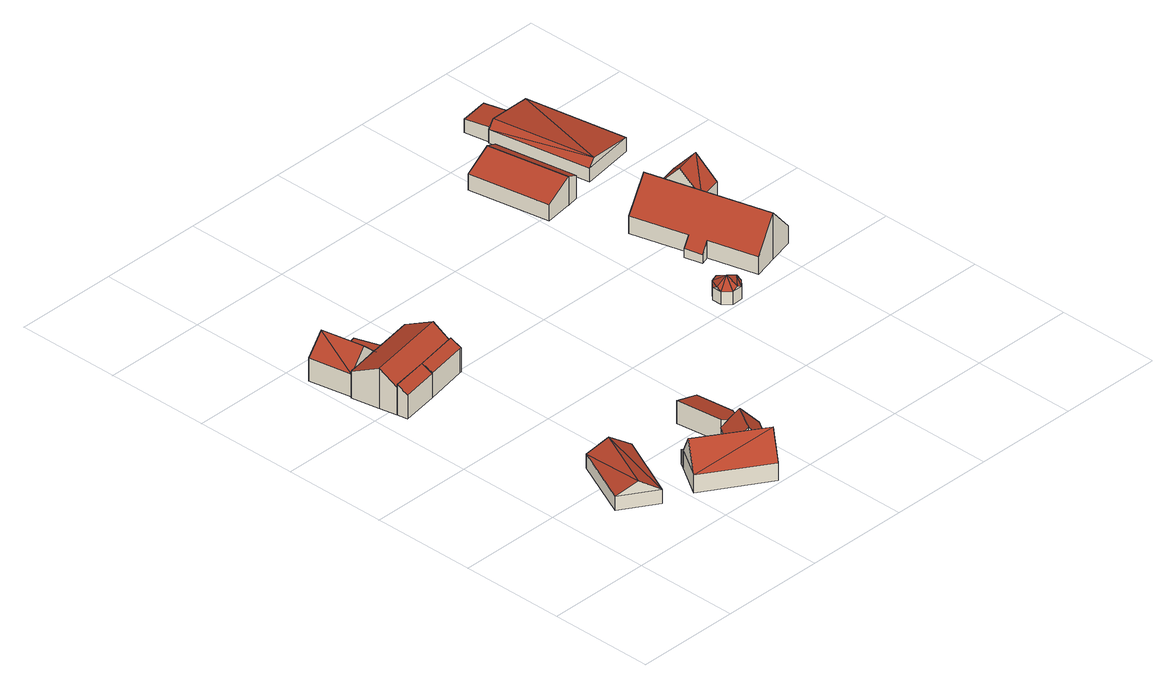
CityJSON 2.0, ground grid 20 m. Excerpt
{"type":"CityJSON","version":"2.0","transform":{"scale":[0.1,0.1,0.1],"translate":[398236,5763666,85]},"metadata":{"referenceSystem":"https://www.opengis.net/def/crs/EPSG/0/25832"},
"CityObjects":{
"building1":{"type":"Building","attributes":{"Gemeindeschluessel":"05566004","Geometrietyp2DReferenz":"3000","function":"31001_1310","roofType":"3100","measuredHeight":5.18},"geometry":[{"type":"Solid","lod":"2","boundaries":[[[[0,1,2,3]],[[4,5,1,0]],[[6,7,5,4]],[[3,2,7,6]],[[0,8,4]],[[6,9,3]],[[9,8,0]],[[0,3,9]],[[6,4,8]],[[8,9,6]],[[1,5,7,2]]]],"semantics":{"surfaces":[{"type":"WallSurface"},{"type":"RoofSurface"},{"type":"GroundSurface"}],"values":[[0,0,0,0,0,0,1,1,1,1,2]]}}]},
"building2":{"type":"Building","attributes":{"Gemeindeschluessel":"05566004","Geometrietyp2DReferenz":"3000","function":"31001_1000"},"address":[{"country":"Germany","locality":"Altenberge","thoroughfareNumber":"96","thoroughfareName":"Hohenhorst"}],"children":["building2-1","building2-2","building2-3","building2-4"]},
"building2-1":{"type":"BuildingPart","attributes":{"roofType":"2100","measuredHeight":6.03},"parents":["building2"],"geometry":[{"type":"Solid","lod":"2","boundaries":[[[[10,11,12,13,14]],[[15,16,17,18,19]],[[14,13,16,15]],[[19,20,10,14,15]],[[12,21,17,16,13]],[[11,10,20]],[[22,21,12,11,20]],[[22,20,19,18]],[[21,22,18,17]]]],"semantics":{"surfaces":[{"type":"WallSurface"},{"type":"RoofSurface"},{"type":"GroundSurface"},{"type":"ClosureSurface"}],"values":[[0,0,0,1,2,0,3,0,3]]}}]},
"building2-2":{"type":"BuildingPart","attributes":{"roofType":"3100","measuredHeight":7.97},"parents":["building2"],"geometry":[{"type":"Solid","lod":"2","boundaries":[[[[23,24,25,26]],[[27,28,24,23]],[[29,30,28,27]],[[23,31,27]],[[26,32,33,31]],[[31,23,26]],[[33,34,29,27]],[[27,31,33]],[[24,28,30,25]],[[30,29,26,25]],[[32,34,33]],[[32,26,29,34]]]],"semantics":{"surfaces":[{"type":"WallSurface"},{"type":"RoofSurface"},{"type":"GroundSurface"},{"type":"ClosureSurface"}],"values":[[0,0,0,0,1,1,1,1,2,3,0,3]]}}]},
"building2-3":{"type":"BuildingPart","attributes":{"roofType":"3100","measuredHeight":7.92},"parents":["building2"],"geometry":[{"type":"Solid","lod":"2","boundaries":[[[[35,36,37,38]],[[39,26,25,36,35]],[[40,41,30,29,42]],[[43,44,41,40]],[[18,17,44,43]],[[38,37,45,46]],[[40,42,34,32,39,35,38,43]],[[46,22,18,43,38]],[[36,25,30,41,44,17,21,45,37]],[[29,34,42]],[[26,39,32]],[[30,25,26,29]],[[29,26,32,34]],[[17,18,22,21]],[[21,22,46,45]]]],"semantics":{"surfaces":[{"type":"WallSurface"},{"type":"RoofSurface"},{"type":"GroundSurface"},{"type":"ClosureSurface"}],"values":[[0,0,0,0,0,0,1,1,2,0,0,3,3,3,3]]}}]},
"building2-4":{"type":"BuildingPart","attributes":{"roofType":"2100","measuredHeight":6},"parents":["building2"],"geometry":[{"type":"Solid","lod":"2","boundaries":[[[[47,46,45,48,49]],[[49,48,12,11]],[[20,47,49,11]],[[45,21,12,48]],[[22,46,47,20]],[[46,22,21,45]],[[12,21,22,20,11]]]],"semantics":{"surfaces":[{"type":"WallSurface"},{"type":"RoofSurface"},{"type":"GroundSurface"},{"type":"ClosureSurface"}],"values":[[0,0,1,2,0,3,3]]}}]},
"building3":{"type":"Building","attributes":{"Geometrietyp2DReferenz":"3000","Gemeindeschluessel":"05566004","function":"51009_1610","roofType":"2100","measuredHeight":3.82},"geometry":[{"type":"Solid","lod":"2","boundaries":[[[[50,51,52,53]],[[54,30,51,50]],[[55,56,30,54]],[[53,52,56,55]],[[54,50,53,55]],[[51,30,56,52]]]],"semantics":{"surfaces":[{"type":"WallSurface"},{"type":"RoofSurface"},{"type":"GroundSurface"}],"values":[[0,0,0,0,1,2]]}}]},
"building4":{"type":"Building","attributes":{"Gemeindeschluessel":"05566004","Geometrietyp2DReferenz":"3000","function":"31001_1000"},"address":[{"country":"Germany","locality":"Altenberge","thoroughfareNumber":"95","thoroughfareName":"Hohenhorst"}],"children":["building4-1","building4-2","building4-3","building4-4"]},
"building4-1":{"type":"BuildingPart","attributes":{"roofType":"3100","measuredHeight":8.32},"parents":["building4"],"geometry":[{"type":"Solid","lod":"2","boundaries":[[[[57,58,59,60]],[[61,62,58,57]],[[60,59,63,64,65]],[[57,66,61]],[[65,67,60]],[[67,66,57]],[[57,60,67]],[[66,67,65]],[[65,68,69,70,71,61,66]],[[58,62,72,73,63,59]],[[71,70,74]],[[68,65,64]],[[62,61,71,74,72]],[[73,69,68,64,63]],[[72,74,70,69,73]]]],"semantics":{"surfaces":[{"type":"WallSurface"},{"type":"RoofSurface"},{"type":"GroundSurface"},{"type":"ClosureSurface"}],"values":[[0,0,0,0,0,1,1,1,1,2,0,0,3,3,3]]}}]},
"building4-2":{"type":"BuildingPart","attributes":{"roofType":"2100","measuredHeight":3.64},"parents":["building4"],"geometry":[{"type":"Solid","lod":"2","boundaries":[[[[75,76,62,61,77]],[[78,79,76,75]],[[80,81,79,78]],[[75,77,82,83,80,78]],[[72,62,76,79,81]],[[83,82,71,74]],[[81,80,83,74,72]],[[61,71,82,77]],[[62,72,74,71,61]]]],"semantics":{"surfaces":[{"type":"WallSurface"},{"type":"RoofSurface"},{"type":"GroundSurface"},{"type":"ClosureSurface"}],"values":[[0,0,0,1,2,0,3,0,3]]}}]},
"building4-3":{"type":"BuildingPart","attributes":{"roofType":"2100","measuredHeight":4.57},"parents":["building4"],"geometry":[{"type":"Solid","lod":"2","boundaries":[[[[84,85,86,87]],[[88,89,85,84]],[[90,91,89,88]],[[87,86,92,93,94]],[[95,96,90,88,84,87,94]],[[85,89,91,97,92,86]],[[95,94,93]],[[91,90,96,97]],[[97,96,95,93,92]]]],"semantics":{"surfaces":[{"type":"WallSurface"},{"type":"RoofSurface"},{"type":"GroundSurface"},{"type":"ClosureSurface"}],"values":[[0,0,0,0,1,2,0,0,3]]}}]},
"building4-4":{"type":"BuildingPart","attributes":{"roofType":"3100","measuredHeight":6.2},"parents":["building4"],"geometry":[{"type":"Solid","lod":"2","boundaries":[[[[64,63,98,99]],[[93,92,81,80,100]],[[101,91,97,96,102]],[[99,98,91,101]],[[95,93,100,83,74,70,103,102]],[[68,64,99,101,102,103]],[[63,73,72,81,92,97,91,98]],[[68,103,69]],[[63,64,68,69,73]],[[69,103,70]],[[69,70,74,72,73]],[[80,83,100]],[[81,72,74,83,80]],[[95,102,96]],[[92,93,95,96,97]]]],"semantics":{"surfaces":[{"type":"WallSurface"},{"type":"RoofSurface"},{"type":"GroundSurface"},{"type":"ClosureSurface"}],"values":[[0,0,0,0,1,1,2,0,3,0,3,0,3,0,3]]}}]},
"building5":{"type":"Building","attributes":{"Gemeindeschluessel":"05566004","Geometrietyp2DReferenz":"3000","function":"31001_1310","roofType":"5000","measuredHeight":4.18},"geometry":[{"type":"Solid","lod":"2","boundaries":[[[[104,105,106,107]],[[108,109,105,104]],[[110,111,109,108]],[[112,113,111,110]],[[114,115,113,112]],[[116,117,115,114]],[[118,119,117,116]],[[107,106,119,118]],[[118,120,121]],[[107,118,121]],[[121,122,107]],[[121,123,108]],[[122,121,108]],[[108,104,122]],[[124,112,110]],[[121,124,110]],[[110,123,121]],[[116,114,124]],[[120,116,124]],[[124,121,120]],[[107,122,104]],[[108,123,110]],[[112,124,114]],[[116,120,118]],[[105,109,111,113,115,117,119,106]]]],"semantics":{"surfaces":[{"type":"WallSurface"},{"type":"RoofSurface"},{"type":"GroundSurface"}],"values":[[0,0,0,0,0,0,0,0,1,1,1,1,1,1,1,1,1,1,1,1,0,0,0,0,2]]}}]},
"building6":{"type":"Building","attributes":{"Gemeindeschluessel":"05566004","Geometrietyp2DReferenz":"3000","function":"31001_2700","roofType":"2100","measuredHeight":5.63},"geometry":[{"type":"Solid","lod":"2","boundaries":[[[[125,126,127,128]],[[129,130,126,125]],[[131,132,130,129]],[[128,127,132,131]],[[129,125,128,131]],[[126,130,132,127]]]],"semantics":{"surfaces":[{"type":"WallSurface"},{"type":"RoofSurface"},{"type":"GroundSurface"}],"values":[[0,0,0,0,1,2]]}}]},
"building7":{"type":"Building","attributes":{"Gemeindeschluessel":"05566004","Geometrietyp2DReferenz":"3000","function":"51009_1610","roofType":"2100","measuredHeight":5.64},"geometry":[{"type":"Solid","lod":"2","boundaries":[[[[133,134,135,131]],[[136,137,134,133]],[[128,138,137,136]],[[131,135,138,128]],[[136,133,131,128]],[[134,137,138,135]]]],"semantics":{"surfaces":[{"type":"WallSurface"},{"type":"RoofSurface"},{"type":"GroundSurface"}],"values":[[0,0,0,0,1,2]]}}]},
"building8":{"type":"Building","attributes":{"Gemeindeschluessel":"05566004","Geometrietyp2DReferenz":"3000","function":"31001_1100"},"address":[{"country":"Germany","locality":"Altenberge","thoroughfareNumber":"97","thoroughfareName":"Hohenhorst"}],"children":["building8-1","building8-2"]},
"building8-1":{"type":"BuildingPart","attributes":{"roofType":"3100","measuredHeight":8.16},"parents":["building8"],"geometry":[{"type":"Solid","lod":"2","boundaries":[[[[139,140,141,142,143]],[[144,145,140,139]],[[146,147,148,145,144]],[[139,149,144]],[[146,150,143]],[[150,149,139]],[[139,143,150]],[[149,150,146]],[[146,144,149]],[[140,145,148,141]],[[147,146,143,142]],[[141,148,147,142]]]],"semantics":{"surfaces":[{"type":"WallSurface"},{"type":"RoofSurface"},{"type":"GroundSurface"},{"type":"ClosureSurface"}],"values":[[0,0,0,0,0,1,1,1,1,2,0,3]]}}]},
"building8-2":{"type":"BuildingPart","attributes":{"roofType":"3100","measuredHeight":9.04},"parents":["building8"],"geometry":[{"type":"Solid","lod":"2","boundaries":[[[[151,152,153,154]],[[155,156,152,151]],[[157,158,156,155]],[[159,160,158,157]],[[142,141,160,159]],[[161,162,148,147]],[[163,164,162,161]],[[165,166,164,163]],[[167,168,166,165]],[[154,153,168,167]],[[161,147,142,159,163]],[[157,155,151,154,167,165,163,159]],[[152,156,158,160,141,148,162,164,166,168,153]],[[148,141,142,147]]]],"semantics":{"surfaces":[{"type":"WallSurface"},{"type":"RoofSurface"},{"type":"GroundSurface"},{"type":"ClosureSurface"}],"values":[[0,0,0,0,0,0,0,0,0,0,1,1,2,3]]}}]},
"building9":{"type":"Building","attributes":{"Gemeindeschluessel":"05566004","Geometrietyp2DReferenz":"3000","function":"31001_1310","roofType":"2100","measuredHeight":2.93},"geometry":[{"type":"Solid","lod":"2","boundaries":[[[[169,170,171,172]],[[173,174,170,169]],[[175,176,174,173]],[[172,171,176,175]],[[173,169,172,175]],[[170,174,176,171]]]],"semantics":{"surfaces":[{"type":"WallSurface"},{"type":"RoofSurface"},{"type":"GroundSurface"}],"values":[[0,0,0,0,1,2]]}}]},
"building10":{"type":"Building","attributes":{"Gemeindeschluessel":"05566004","Geometrietyp2DReferenz":"3000","function":"31001_2700","roofType":"5000","measuredHeight":4.04},"geometry":[{"type":"Solid","lod":"2","boundaries":[[[[177,178,179,180]],[[181,182,178,177]],[[183,184,182,181]],[[180,179,184,183]],[[185,186,183]],[[183,181,185]],[[185,177,180]],[[180,186,185]],[[183,186,180]],[[177,185,181]],[[178,182,184,179]]]],"semantics":{"surfaces":[{"type":"WallSurface"},{"type":"RoofSurface"},{"type":"GroundSurface"}],"values":[[0,0,0,0,1,1,1,1,0,0,2]]}}]}
},
"vertices":[
[141,258,30],[141,258,2],[86,140,2],[86,140,30],[213,224,30],[213,224,2],[153,98,30],[153,98,2],[177,241,54],[120,119,54],
[109,573,56],[109,573,55],[109,573,8],[190,589,8],[190,589,56],[194,589,56],[194,589,8],[190,609,8],[190,609,61],[190,609,68],[105,593,68],[105,593,8],[105,593,61],
[4,752,53],[4,752,8],[19,669,8],[19,669,53],[77,765,53],[77,765,8],[92,682,53],[92,682,8],[40,758,88],[27,670,61],[55,675,88],[83,681,61],
[16,668,61],[16,668,8],[26,614,8],[26,614,87],[19,669,61],[174,697,61],[174,697,8],[92,682,61],[184,643,87],[184,643,8],[33,580,8],[33,580,61],
[33,580,68],[36,560,8],[36,560,55],
[123,688,46],[123,688,8],[111,752,8],[111,752,39],[92,682,46],[80,746,39],[80,746,8],
[211,82,37],[211,82,2],[331,6,2],[331,6,37],[250,143,37],[250,143,2],[369,67,2],[369,67,32],[369,67,37],[230,113,85],[350,36,85],[365,69,37],[343,84,37],[320,99,37],[316,101,37],[316,101,2],[343,84,2],[316,101,32],
[257,154,30],[257,154,2],[250,143,38],[290,133,30],[290,133,2],[322,112,30],[322,112,2],[316,101,38],[321,110,32],
[390,246,28],[390,246,2],[336,239,2],[336,239,47],[398,172,28],[398,172,2],[374,133,38],[374,133,2],[346,150,2],[346,150,31],[346,150,47],[356,144,44],[373,133,38],[373,133,2],
[401,116,2],[401,116,31],[322,112,32],[374,133,63],[373,133,64],[343,84,64],
[628,436,31],[628,436,6],[628,417,6],[628,417,31],[642,450,31],[642,450,6],[661,450,31],[661,450,6],[675,437,31],[675,437,6],[675,417,31],[675,417,6],[662,403,31],[662,403,6],[642,403,31],[642,403,6],[652,403,36],[652,427,48],[628,426,36],[651,450,36],[675,427,36],
[607,784,39],[607,784,7],[662,793,7],[662,793,63],[580,941,39],[580,941,7],[635,950,63],[635,950,7],
[658,954,53],[658,954,6],[635,950,6],[685,797,52],[685,797,6],[662,793,6],
[817,704,44],[817,704,7],[767,691,7],[767,691,43],[767,691,44],[838,626,44],[838,626,7],[788,613,44],[788,613,42],[788,613,7],[828,665,89],[777,652,89],
[683,553,24],[683,553,7],[691,519,7],[691,519,24],[698,557,42],[698,557,7],[670,665,42],[670,665,7],[719,678,98],[719,678,7],[829,457,42],[829,457,7],[780,444,98],[780,444,7],[731,431,42],[731,431,7],[707,524,42],[707,524,7],
[756,1017,39],[756,1017,9],[748,1066,9],[748,1066,35],[701,1008,39],[701,1008,9],[693,1057,35],[693,1057,9],
[837,829,35],[837,829,8],[805,1025,8],[805,1025,35],[732,812,35],[732,812,8],[699,1008,35],[699,1008,8],[745,814,49],[712,1010,49]
]}
